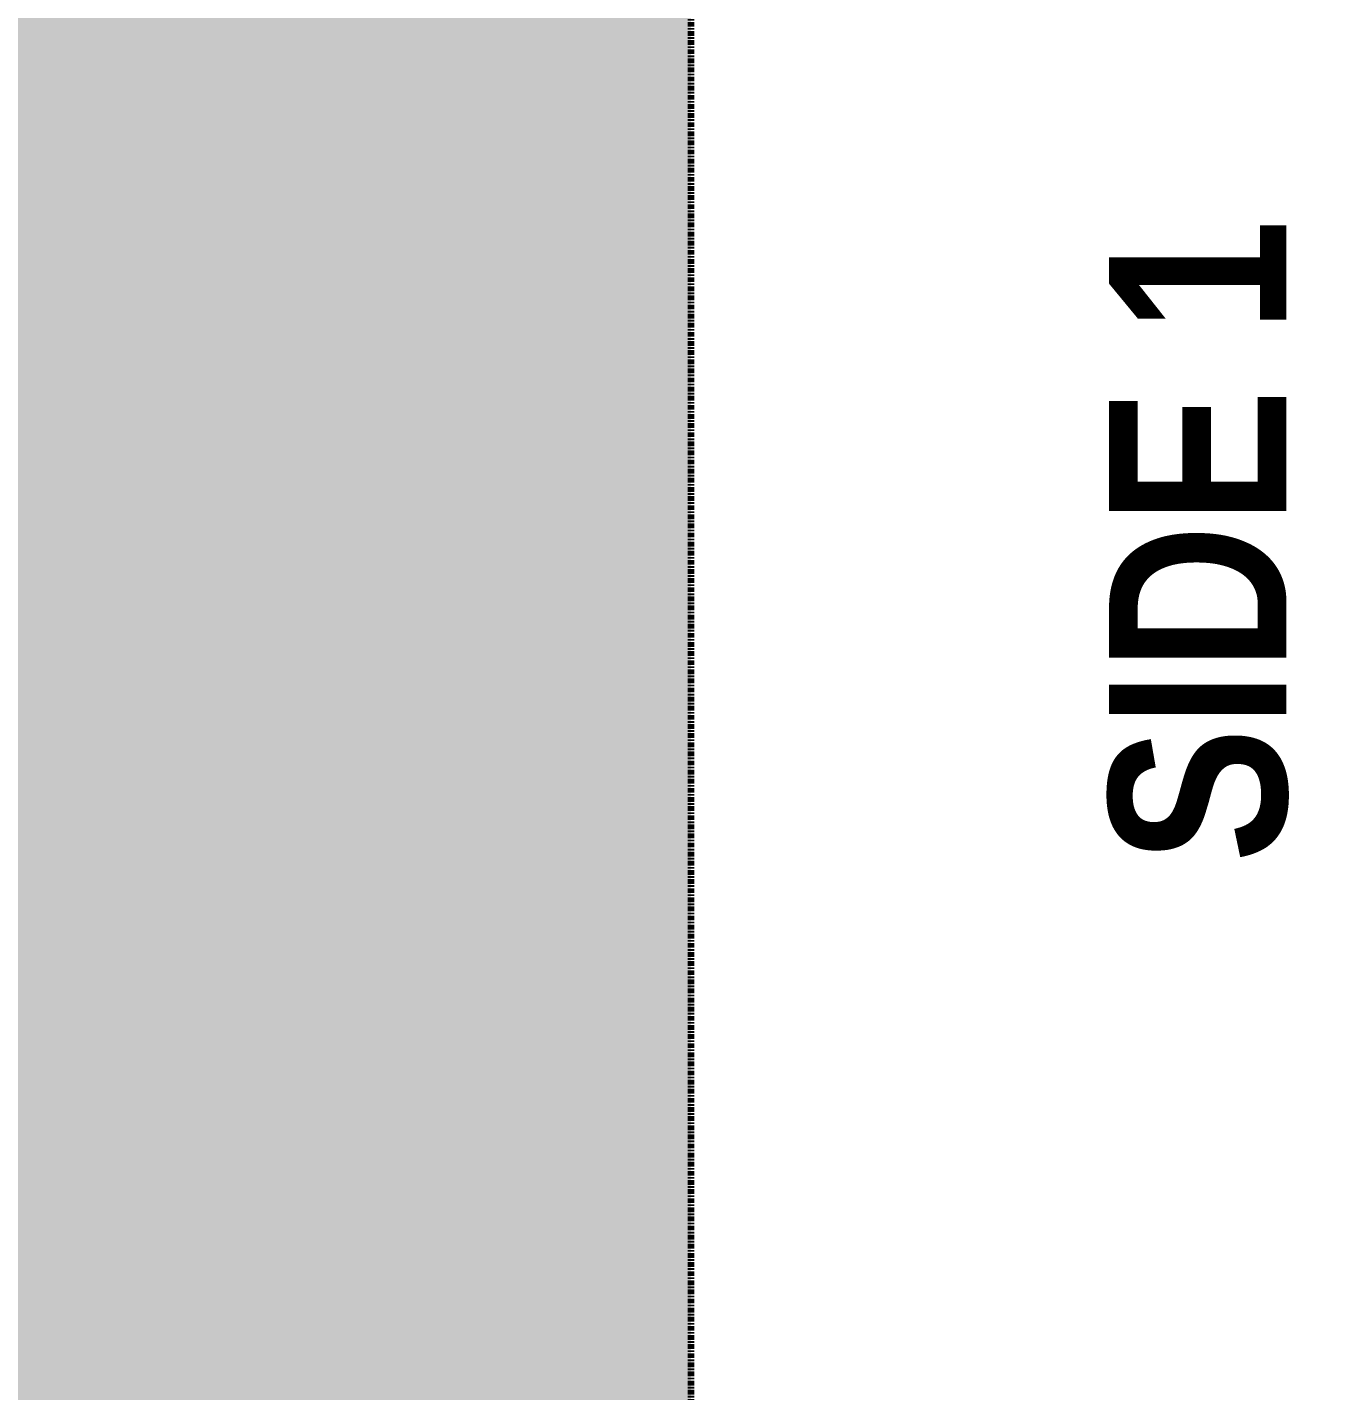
# Model space of a CAD drawing. Header units: millimetres. Extents: x -4868 to 25914, y -4791 to 14033.
# Drawn here: x 22230 to 24802, y 3055 to 5747 of the extents above; entities that cross this region are included whole.
import ezdxf

# ---------------------------------------------------------------- set-up
doc = ezdxf.new("R2010")
doc.units = ezdxf.units.MM
doc.linetypes.add('CMHC_Center - Large', pattern=[18, 9, -3, 3, -3])
doc.layers.add('A-DETL', color=7, linetype='Continuous', lineweight=18, true_color=0x00a600)
doc.layers.add('A-DETL-GENF', color=7, linetype='Continuous', lineweight=18)
doc.layers.add('G-ANNO-TEXT', color=7, linetype='Continuous', lineweight=9)
doc.styles.add('Arial Narrow_B_2', font='ARIALNB.TTF', dxfattribs={"height": 350})

msp = doc.modelspace()

# ---------------------------------------------------------------- hatches: boundary and pattern name
at = {"layer": 'A-DETL-GENF', "lineweight": 9, "true_color": 0x808080}
h = msp.add_hatch(dxfattribs=at)
h.set_pattern_fill('FP_4', color=8, style=0, pattern_type=2)
h.set_pattern_definition([(90, (76075.79, 0), (-179.605, 179.605), [47.625, -311.585]), (45, (76075.79, 0), (-179.6051, 179.6051), [47.625, -206.375]), (135, (76075.79, 0), (-179.6051, -179.6051), [47.625, -206.375])])
h.paths.add_polyline_path([(23539.559, -3429.057), (23539.559, 11570.943), (14039.559, 11570.943), (14039.559, -3429.057), (15539.559, -3429.057), (15539.559, 10070.943), (22039.559, 10070.943), (22039.559, -529.057), (16639.559, -529.057), (16639.559, -3429.057), (22039.559, -3429.057)])

# ---------------------------------------------------------------- linework, layer by layer
at = {"layer": 'A-DETL', "color": 1, "linetype": 'CMHC_Center - Large', "lineweight": 100, "true_color": 0xff0000}
msp.add_line((23539.559, 11570.943), (23539.559, -3429.057), dxfattribs=at)

# ---------------------------------------------------------------- texts
at = {"layer": 'G-ANNO-TEXT', "insert": (24364.839, 4097.016), "char_height": 350, "width": 1555.27375, "attachment_point": 1, "rotation": 90, "style": 'Arial Narrow_B_2', "bg_fill": 3, "box_fill_scale": 1.25, "bg_fill_color": 256, "bg_fill_true_color": 13158600, "bg_fill_transparency": 0}
msp.add_mtext('SIDE 1', dxfattribs=at)

doc.saveas('drawing.dxf')
